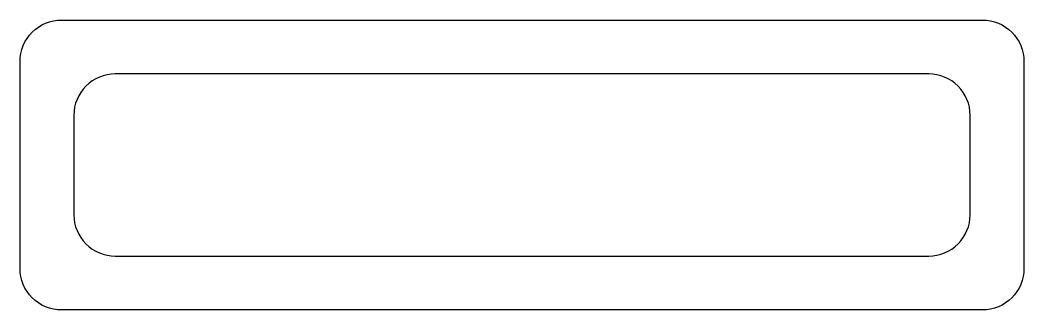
# Model space of a CAD drawing. Header units: millimetres. Extents: x -36.4 to 0, y 0 to 10.5.
import ezdxf

# ---------------------------------------------------------------- set-up
doc = ezdxf.new("R2010")
doc.units = ezdxf.units.MM

msp = doc.modelspace()

# ---------------------------------------------------------------- linework, layer by layer
for points in [[(-36.4, 1.5), (-36.4, 9, -0.414214), (-34.9, 10.5), (-1.5, 10.5, -0.414214), (0, 9), (0, 1.5, -0.414214), (-1.5, 0), (-34.9, 0, -0.414214)], [(-1.95, 3.45), (-1.95, 7.05, 0.414214), (-3.45, 8.55), (-32.95, 8.55, 0.414214), (-34.45, 7.05), (-34.45, 3.45, 0.414214), (-32.95, 1.95), (-3.45, 1.95, 0.414214)]]:
    msp.add_lwpolyline(points, format="xyb", close=True)

doc.saveas('drawing.dxf')
